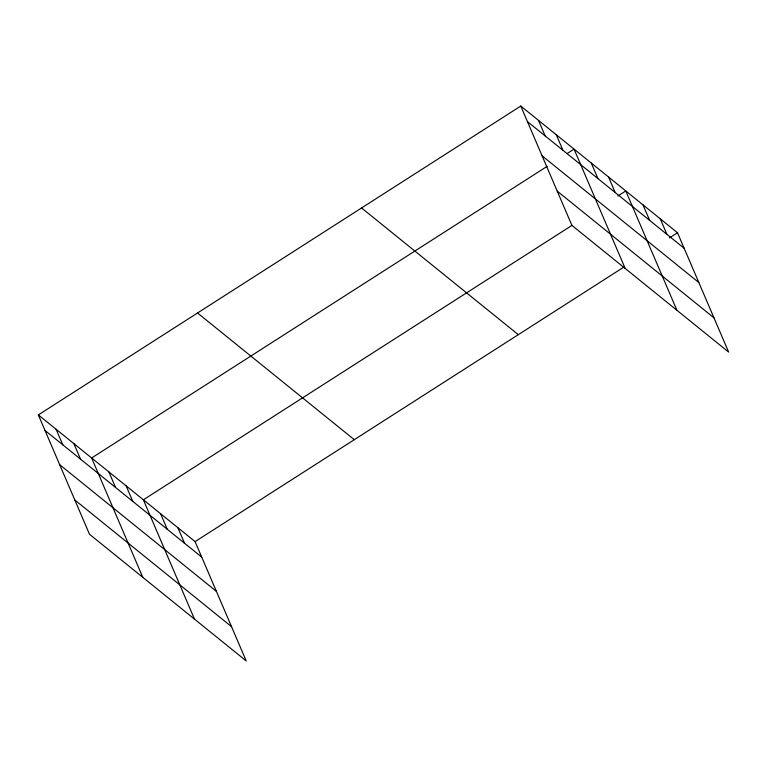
<?xml version="1.0" encoding="UTF-8"?>
<svg xmlns="http://www.w3.org/2000/svg" width="767" height="767" viewBox="0 0 767 767"><rect width="100%" height="100%" fill="white"/><g stroke="black" fill="none" stroke-linecap="round" stroke-linejoin="round"><path stroke-width="1.15" d="M38.35 414.909L195.086 541.607L246.236 660.953L89.499 534.254L38.35 414.909L520.764 106.047L677.501 232.746L728.65 352.091L571.914 225.393L520.764 106.047M547.187 166.324L91.637 457.985L142.796 577.33M567.091 153.582L574.052 149.124L625.201 268.469M572.048 225.335L143.362 499.796L194.511 619.142M617.818 196.036L625.776 190.935L676.925 310.28M195.086 541.607L623.772 267.146M669.543 237.847L677.501 232.746M527.418 121.579L684.154 248.278M542.096 155.835L698.833 282.534M557.226 191.136L713.962 317.835M361.564 207.972L518.3 334.671M197.541 312.984L354.287 439.683M45.004 430.431L201.74 557.13M59.692 464.697L216.428 591.395M74.821 499.988L231.557 626.687M660.262 218.816L666.916 234.338M643.014 204.875L649.668 220.397M608.538 177.004L615.192 192.527M591.29 163.064L597.944 178.586M556.286 134.771L562.94 150.294M538.52 120.409L545.174 135.932M177.848 527.667L184.502 543.199M160.61 513.737L167.264 529.259M126.124 485.856L132.777 501.388M108.885 471.926L115.539 487.448M73.881 443.623L80.535 459.155M56.116 429.271L62.769 444.793"/></g></svg>
